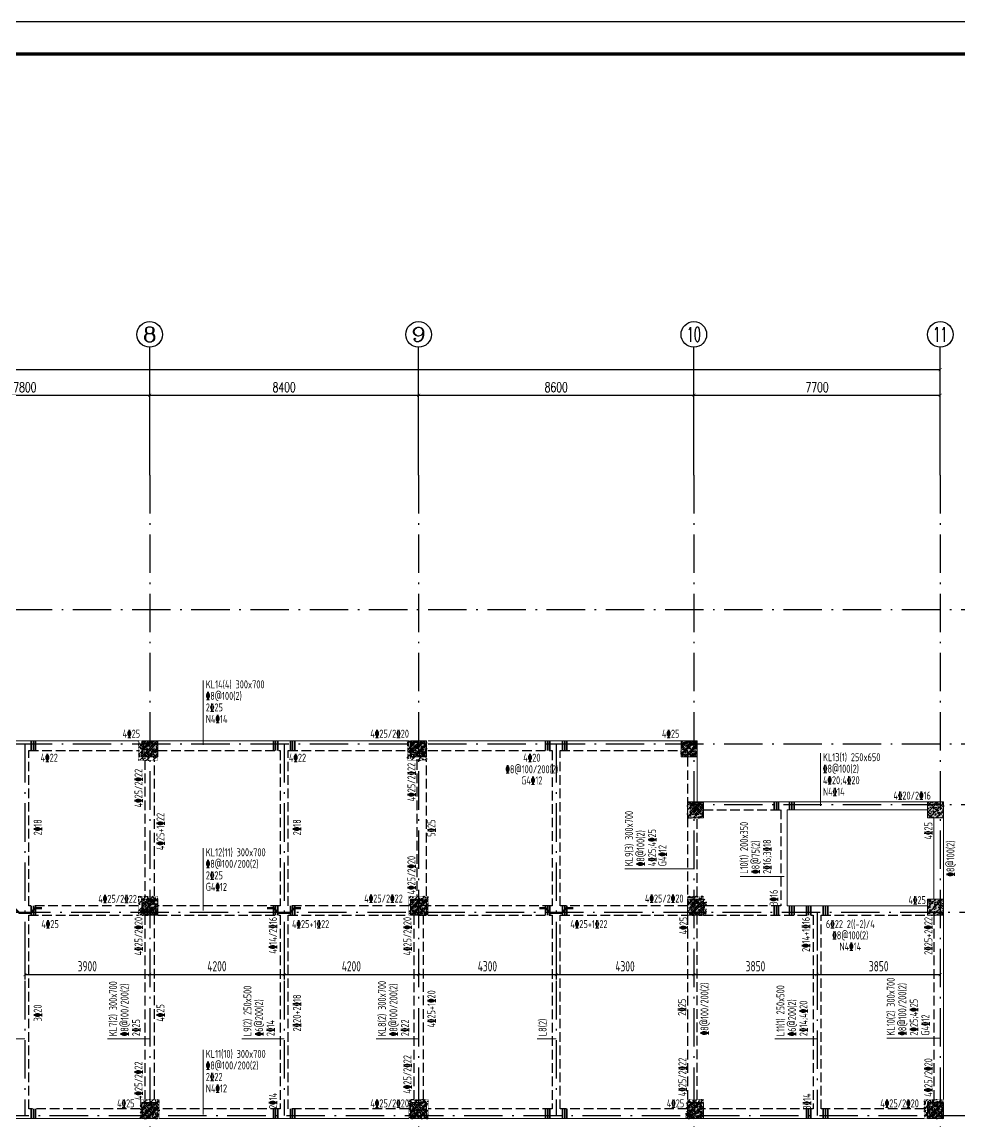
# Model space of a CAD drawing. Extents: x 169490 to 7584583, y -2399407 to 1374371.
# Drawn here: x 779630 to 808904, y 736605 to 770945 of the extents above; entities that cross this region are included whole.
import ezdxf
from ezdxf.enums import TextEntityAlignment as Align

# ---------------------------------------------------------------- set-up
doc = ezdxf.new("R2010")
doc.units = 0
doc.header["$LTSCALE"] = 100
doc.linetypes.add('D3轴线点划线', pattern=[18.5, 12, -3, 0.5, -3])
doc.linetypes.add('H3普通虚线', pattern=[4.2, 3, -1.2])
doc.layers.get('0').update_dxf_attribs({"linetype": 'CONTINUOUS'})
doc.layers.get('DEFPOINTS').update_dxf_attribs({"linetype": 'CONTINUOUS'})
for name, color, linetype in [('AXIS', 3, 'CONTINUOUS'), ('AXIS_TEXT', 4, 'CONTINUOUS'), ('BEAM_CONT', 4, 'CONTINUOUS'), ('C-AXIS(轴号)', 3, 'CONTINUOUS'), ('C-AXIS-T(字)', 7, 'CONTINUOUS'), ('C-DOTE', 8, 'D3轴线点划线'), ('S-BEAM-LINE2', 4, 'H3普通虚线'), ('S-COLU-HATCH', 251, 'CONTINUOUS'), ('S-SLAB-DIM', 92, 'CONTINUOUS'), ('图框', 140, 'CONTINUOUS')]:
    doc.layers.add(name, color=color, linetype=linetype)
for name, color, linetype, lineweight in [('S-COLU-LINE1', 6, 'CONTINUOUS', 18), ('梁原位标注', 7, 'CONTINUOUS', 18), ('梁标注引线', 2, 'CONTINUOUS', 18), ('梁附加吊筋', 1, 'CONTINUOUS', 50), ('梁附加箍筋', 1, 'CONTINUOUS', 35)]:
    doc.layers.add(name, color=color, linetype=linetype, lineweight=lineweight)
doc.styles.add('_TCH_AXIS', font='COMPLEX', dxfattribs={"bigfont": 'GBCBIG'})
doc.styles.add('_TCH_DIM_T3', font='SIMPLEX.shx', dxfattribs={"width": 0.705882, "bigfont": 'GBCBIG.shx'})
doc.styles.add('BW_Rein', font='Tssdeng.shx', dxfattribs={"width": 0.7, "bigfont": 'hztxt.shx'})
doc.styles.add('COMPLEX', font='COMPLEX')
doc.styles.add('TSSD_Dimension', font='Tssdeng.shx', dxfattribs={"width": 0.7, "bigfont": 'tssdchn.shx'})
doc.dimstyles.new('_TCH_ARCH&&100', dxfattribs={"dimtxt": 297.5, "dimasz": 100, "dimexe": 250, "dimexo": 300, "dimgap": 100, "dimtad": 1, "dimdec": 0, "dimzin": 0, "dimdsep": 46, "dimtxsty": '_TCH_DIM_T3', "dimblk": 'ARCHTICK', "dimcen": 0.09, "dimclrt": 7, "dimazin": 2, "dimtfac": 1, "dimtdec": 0, "dimtix": 1, "dimtmove": 2, "dimatfit": 3, "dimfxl": 1, "dimtolj": 1, "dimtzin": 0, "dimarcsym": 0})
doc.dimstyles.new('TSSD_100_100$0', dxfattribs={"dimtxt": 320, "dimasz": 100, "dimexe": 150, "dimexo": 150, "dimgap": 100, "dimtad": 1, "dimdec": 0, "dimzin": 0, "dimdsep": 46, "dimtxsty": 'TSSD_Dimension', "dimblk": 'ARCHTICK', "dimcen": 0, "dimclrt": 7, "dimadec": 1, "dimazin": 0, "dimtfac": 1, "dimtdec": 0, "dimtix": 1, "dimtmove": 2, "dimatfit": 3, "dimldrblk": '_TSDBK', "dimfxl": 1, "dimtolj": 1, "dimtzin": 0, "dimarcsym": 0})
pattern_1 = [(50, (-5051440.25, 2783926.33), (215.178055, -18.8256405), [22.5, -247.5]), (355, (-5051440.25, 2783926.33), (-41.6254, 225.65764), [18, -198]), (100.4514, (-5051422.32, 2783924.76), (173.5528145, 206.8318626), [19.122057, -210.3426336]), (46.1842, (-5051440.25, 2783986.33), (320.172315, -49.655704), [33.75, -371.25]), (96.6356, (-5051413.57, 2783982.2), (280.398812, 292.235361), [28.683086, -315.5139]), (351.1842, (-5051440.25, 2783986.33), (280.398584, 292.23558), [27, -297]), (21, (-5051410.25, 2783971.33), (179.0721156, -120.785667), [22.5, -247.5]), (326, (-5051410.25, 2783971.33), (72.9945996, 217.5450135), [18, -198]), (71.4514, (-5051395.33, 2783961.27), (252.0667886, 96.759149), [19.122057, -210.3426336]), (37.5, (-5051440.254, 2783926.33), (3.6479566, 99.86815615), [0, -195.6, 0, -201, 0, -198.75]), (7.5, (-5051440.25, 2783926.33), (78.9208612, 118.3235136), [0, -114.6, 0, -191.1, 0, -75.75]), (327.5, (-5051507.154, 2783926.33), (160.1467309, -6.7664615), [0, -75, 0, -234, 0, -310.5]), (317.5, (-5051537.15, 2783926.33), (174.9558508, 30.0314947), [0, -97.5, 0, -155.4, 0, -220.5]), (45, (-5051440.25, 2783926.33), (-106.066017, 106.066017), [])]
pattern_2 = [(50, (0, 0), (215.178055, -18.82564), [22.5, -247.5]), (355, (0, 0), (-41.6254, 225.65764), [18, -198]), (100.4514, (17.93, -1.57), (173.552815, 206.831863), [19.122057, -210.342634]), (46.1842, (0, 60), (320.172315, -49.655704), [33.75, -371.25]), (96.6356, (26.68, 55.86), (280.39881, 292.23536), [28.68309, -315.5139]), (351.1842, (0, 60), (280.39858, 292.23558), [27, -297]), (21, (30, 45), (179.072116, -120.785667), [22.5, -247.5]), (326, (30, 45), (72.9946, 217.545014), [18, -198]), (71.4514, (44.92, 34.93), (252.06679, 96.75915), [19.122057, -210.342634]), (37.5, (0, 0), (3.6479566, 99.868156), [0, -195.6, 0, -201, 0, -198.75]), (7.5, (0, 0), (78.920861, 118.3235136), [0, -114.6, 0, -191.1, 0, -75.75]), (327.5, (-66.9, 0), (160.146731, -6.7664615), [0, -75, 0, -234, 0, -310.5]), (317.5, (-96.9, 0), (174.955851, 30.031495), [0, -97.5, 0, -155.4, 0, -220.5]), (45, (0, 0), (-106.066017, 106.066017), [])]

# ---------------------------------------------------------------- blocks, each defined once
blk = doc.blocks.new('_ARCHTICK')
at = {"const_width": 0.15}
blk.add_lwpolyline([(-0.5, -0.5), (0.5, 0.5)], dxfattribs=at)
blk = doc.blocks.new('*D1488')
at = {"layer": 'AXIS', "color": 0, "lineweight": -2, "transparency": 16777216}
for p, q in [((736420, 757082), (736420, 760332)), ((808320, 757082), (808320, 760332)), ((736420, 760082), (808320, 760082))]:
    blk.add_line(p, q, dxfattribs=at)
at = {"layer": 'DEFPOINTS', "color": 0, "transparency": 16777216}
for p in [(808320, 760082), (736420, 756782), (808320, 756782)]:
    blk.add_point(p, dxfattribs=at)
at = {"layer": 'AXIS', "color": 0, "lineweight": -2, "transparency": 16777216, "xscale": 100, "yscale": 100, "zscale": 100, "rotation": 180}
blk.add_blockref('_ARCHTICK', (736420, 760082), dxfattribs=at)
at = {"layer": 'AXIS', "color": 0, "lineweight": -2, "transparency": 16777216, "xscale": 100, "yscale": 100, "zscale": 100}
blk.add_blockref('_ARCHTICK', (808320, 760082), dxfattribs=at)
at = {"layer": 'AXIS', "color": 7, "transparency": 16777216, "insert": (772370, 760331), "char_height": 297.5, "attachment_point": 5, "style": '_TCH_DIM_T3'}
blk.add_mtext('\\A1;71900', dxfattribs=at)
blk = doc.blocks.new('*D1500')
at = {"layer": 'AXIS', "color": 0, "lineweight": -2, "transparency": 16777216}
for p, q in [((775820, 757082), (775820, 759532)), ((775820, 759282), (783620, 759282)), ((783620, 757082), (783620, 759532))]:
    blk.add_line(p, q, dxfattribs=at)
at = {"layer": 'DEFPOINTS', "color": 0, "transparency": 16777216}
for p in [(783620, 759282), (775820, 756782), (783620, 756782)]:
    blk.add_point(p, dxfattribs=at)
at = {"layer": 'AXIS', "color": 0, "lineweight": -2, "transparency": 16777216, "xscale": 100, "yscale": 100, "zscale": 100, "rotation": 180}
blk.add_blockref('_ARCHTICK', (775820, 759282), dxfattribs=at)
at = {"layer": 'AXIS', "color": 0, "lineweight": -2, "transparency": 16777216, "xscale": 100, "yscale": 100, "zscale": 100}
blk.add_blockref('_ARCHTICK', (783620, 759282), dxfattribs=at)
at = {"layer": 'AXIS', "color": 7, "transparency": 16777216, "insert": (779720, 759531), "char_height": 297.5, "attachment_point": 5, "style": '_TCH_DIM_T3'}
blk.add_mtext('\\A1;7800', dxfattribs=at)
blk = doc.blocks.new('*D1501')
at = {"layer": 'AXIS', "color": 0, "lineweight": -2, "transparency": 16777216}
for p, q in [((783620, 757082), (783620, 759532)), ((783620, 759282), (792020, 759282)), ((792020, 757082), (792020, 759532))]:
    blk.add_line(p, q, dxfattribs=at)
at = {"layer": 'DEFPOINTS', "color": 0, "transparency": 16777216}
for p in [(792020, 759282), (783620, 756782), (792020, 756782)]:
    blk.add_point(p, dxfattribs=at)
at = {"layer": 'AXIS', "color": 0, "lineweight": -2, "transparency": 16777216, "xscale": 100, "yscale": 100, "zscale": 100, "rotation": 180}
blk.add_blockref('_ARCHTICK', (783620, 759282), dxfattribs=at)
at = {"layer": 'AXIS', "color": 0, "lineweight": -2, "transparency": 16777216, "xscale": 100, "yscale": 100, "zscale": 100}
blk.add_blockref('_ARCHTICK', (792020, 759282), dxfattribs=at)
at = {"layer": 'AXIS', "color": 7, "transparency": 16777216, "insert": (787820, 759531), "char_height": 297.5, "attachment_point": 5, "style": '_TCH_DIM_T3'}
blk.add_mtext('\\A1;8400', dxfattribs=at)
blk = doc.blocks.new('*D1502')
at = {"layer": 'AXIS', "color": 0, "lineweight": -2, "transparency": 16777216}
for p, q in [((792020, 757082), (792020, 759532)), ((792020, 759282), (800620, 759282)), ((800620, 757082), (800620, 759532))]:
    blk.add_line(p, q, dxfattribs=at)
at = {"layer": 'DEFPOINTS', "color": 0, "transparency": 16777216}
for p in [(800620, 759282), (792020, 756782), (800620, 756782)]:
    blk.add_point(p, dxfattribs=at)
at = {"layer": 'AXIS', "color": 0, "lineweight": -2, "transparency": 16777216, "xscale": 100, "yscale": 100, "zscale": 100, "rotation": 180}
blk.add_blockref('_ARCHTICK', (792020, 759282), dxfattribs=at)
at = {"layer": 'AXIS', "color": 0, "lineweight": -2, "transparency": 16777216, "xscale": 100, "yscale": 100, "zscale": 100}
blk.add_blockref('_ARCHTICK', (800620, 759282), dxfattribs=at)
at = {"layer": 'AXIS', "color": 7, "transparency": 16777216, "insert": (796320, 759531), "char_height": 297.5, "attachment_point": 5, "style": '_TCH_DIM_T3'}
blk.add_mtext('\\A1;8600', dxfattribs=at)
blk = doc.blocks.new('*D1503')
at = {"layer": 'AXIS', "color": 0, "lineweight": -2, "transparency": 16777216}
for p, q in [((800620, 757082), (800620, 759532)), ((800620, 759282), (808320, 759282)), ((808320, 757082), (808320, 759532))]:
    blk.add_line(p, q, dxfattribs=at)
at = {"layer": 'DEFPOINTS', "color": 0, "transparency": 16777216}
for p in [(808320, 759282), (800620, 756782), (808320, 756782)]:
    blk.add_point(p, dxfattribs=at)
at = {"layer": 'AXIS', "color": 0, "lineweight": -2, "transparency": 16777216, "xscale": 100, "yscale": 100, "zscale": 100, "rotation": 180}
blk.add_blockref('_ARCHTICK', (800620, 759282), dxfattribs=at)
at = {"layer": 'AXIS', "color": 0, "lineweight": -2, "transparency": 16777216, "xscale": 100, "yscale": 100, "zscale": 100}
blk.add_blockref('_ARCHTICK', (808320, 759282), dxfattribs=at)
at = {"layer": 'AXIS', "color": 7, "transparency": 16777216, "insert": (804470, 759531), "char_height": 297.5, "attachment_point": 5, "style": '_TCH_DIM_T3'}
blk.add_mtext('\\A1;7700', dxfattribs=at)
blk = doc.blocks.new('_AXISO')
blk.add_circle((0, 0), 0.5)
at = {"layer": 'AXIS_TEXT', "style": 'COMPLEX', "width": 1.041667}
blk.add_attdef('A', text='', height=0.56, dxfattribs=at).set_placement((-0.25, -0.28), (0.25, -0.28), align=Align.FIT)
blk = doc.blocks.new('*D63')
at = {"layer": 'DEFPOINTS', "color": 0, "ltscale": 10, "transparency": 16777216}
for p in [(804470, 741960), (808320, 741960), (808320, 741181)]:
    blk.add_point(p, dxfattribs=at)
at = {"layer": 'S-SLAB-DIM', "color": 0, "lineweight": -2, "ltscale": 10, "transparency": 16777216}
for p, q in [((804470, 741810), (804470, 741031)), ((808320, 741810), (808320, 741031)), ((804470, 741181), (808320, 741181))]:
    blk.add_line(p, q, dxfattribs=at)
at = {"layer": 'S-SLAB-DIM', "color": 0, "lineweight": -2, "ltscale": 10, "transparency": 16777216, "xscale": 100, "yscale": 100, "zscale": 100, "rotation": 180}
blk.add_blockref('_ARCHTICK', (804470, 741181), dxfattribs=at)
at = {"layer": 'S-SLAB-DIM', "color": 0, "lineweight": -2, "ltscale": 10, "transparency": 16777216, "xscale": 100, "yscale": 100, "zscale": 100}
blk.add_blockref('_ARCHTICK', (808320, 741181), dxfattribs=at)
at = {"layer": 'S-SLAB-DIM', "color": 7, "ltscale": 10, "transparency": 16777216, "insert": (806395, 741441), "char_height": 320, "attachment_point": 5, "style": 'TSSD_Dimension'}
blk.add_mtext('\\A1;3850', dxfattribs=at)
blk = doc.blocks.new('_TSDBK')
blk.add_line((-1, 0), (0, 0))
at = {"const_width": 0.5}
blk.add_lwpolyline([(-0.7, -0.7), (0.7, 0.7)], dxfattribs=at)
blk = doc.blocks.new('*D64')
at = {"layer": 'DEFPOINTS', "color": 0, "ltscale": 10, "transparency": 16777216}
for p in [(800620, 741960), (804470, 741960), (804470, 741181)]:
    blk.add_point(p, dxfattribs=at)
at = {"layer": 'S-SLAB-DIM', "color": 0, "lineweight": -2, "ltscale": 10, "transparency": 16777216}
for p, q in [((800620, 741810), (800620, 741031)), ((804470, 741810), (804470, 741031)), ((800620, 741181), (804470, 741181))]:
    blk.add_line(p, q, dxfattribs=at)
at = {"layer": 'S-SLAB-DIM', "color": 0, "lineweight": -2, "ltscale": 10, "transparency": 16777216, "xscale": 100, "yscale": 100, "zscale": 100, "rotation": 180}
blk.add_blockref('_ARCHTICK', (800620, 741181), dxfattribs=at)
at = {"layer": 'S-SLAB-DIM', "color": 0, "lineweight": -2, "ltscale": 10, "transparency": 16777216, "xscale": 100, "yscale": 100, "zscale": 100}
blk.add_blockref('_ARCHTICK', (804470, 741181), dxfattribs=at)
at = {"layer": 'S-SLAB-DIM', "color": 7, "ltscale": 10, "transparency": 16777216, "insert": (802545, 741441), "char_height": 320, "attachment_point": 5, "style": 'TSSD_Dimension'}
blk.add_mtext('\\A1;3850', dxfattribs=at)
blk = doc.blocks.new('*D65')
at = {"layer": 'DEFPOINTS', "color": 0, "ltscale": 10, "transparency": 16777216}
for p in [(796320, 741960), (800620, 741960), (800620, 741181)]:
    blk.add_point(p, dxfattribs=at)
at = {"layer": 'S-SLAB-DIM', "color": 0, "lineweight": -2, "ltscale": 10, "transparency": 16777216}
for p, q in [((796320, 741810), (796320, 741031)), ((800620, 741810), (800620, 741031)), ((796320, 741181), (800620, 741181))]:
    blk.add_line(p, q, dxfattribs=at)
at = {"layer": 'S-SLAB-DIM', "color": 0, "lineweight": -2, "ltscale": 10, "transparency": 16777216, "xscale": 100, "yscale": 100, "zscale": 100, "rotation": 180}
blk.add_blockref('_ARCHTICK', (796320, 741181), dxfattribs=at)
at = {"layer": 'S-SLAB-DIM', "color": 0, "lineweight": -2, "ltscale": 10, "transparency": 16777216, "xscale": 100, "yscale": 100, "zscale": 100}
blk.add_blockref('_ARCHTICK', (800620, 741181), dxfattribs=at)
at = {"layer": 'S-SLAB-DIM', "color": 7, "ltscale": 10, "transparency": 16777216, "insert": (798470, 741441), "char_height": 320, "attachment_point": 5, "style": 'TSSD_Dimension'}
blk.add_mtext('\\A1;4300', dxfattribs=at)
blk = doc.blocks.new('*D66')
at = {"layer": 'DEFPOINTS', "color": 0, "ltscale": 10, "transparency": 16777216}
for p in [(792020, 741960), (796320, 741960), (796320, 741181)]:
    blk.add_point(p, dxfattribs=at)
at = {"layer": 'S-SLAB-DIM', "color": 0, "lineweight": -2, "ltscale": 10, "transparency": 16777216}
for p, q in [((792020, 741810), (792020, 741031)), ((796320, 741810), (796320, 741031)), ((792020, 741181), (796320, 741181))]:
    blk.add_line(p, q, dxfattribs=at)
at = {"layer": 'S-SLAB-DIM', "color": 0, "lineweight": -2, "ltscale": 10, "transparency": 16777216, "xscale": 100, "yscale": 100, "zscale": 100, "rotation": 180}
blk.add_blockref('_ARCHTICK', (792020, 741181), dxfattribs=at)
at = {"layer": 'S-SLAB-DIM', "color": 0, "lineweight": -2, "ltscale": 10, "transparency": 16777216, "xscale": 100, "yscale": 100, "zscale": 100}
blk.add_blockref('_ARCHTICK', (796320, 741181), dxfattribs=at)
at = {"layer": 'S-SLAB-DIM', "color": 7, "ltscale": 10, "transparency": 16777216, "insert": (794170, 741441), "char_height": 320, "attachment_point": 5, "style": 'TSSD_Dimension'}
blk.add_mtext('\\A1;4300', dxfattribs=at)
blk = doc.blocks.new('*D67')
at = {"layer": 'DEFPOINTS', "color": 0, "ltscale": 10, "transparency": 16777216}
for p in [(787820, 741960), (792020, 741960), (792020, 741181)]:
    blk.add_point(p, dxfattribs=at)
at = {"layer": 'S-SLAB-DIM', "color": 0, "lineweight": -2, "ltscale": 10, "transparency": 16777216}
for p, q in [((787820, 741810), (787820, 741031)), ((792020, 741810), (792020, 741031)), ((787820, 741181), (792020, 741181))]:
    blk.add_line(p, q, dxfattribs=at)
at = {"layer": 'S-SLAB-DIM', "color": 0, "lineweight": -2, "ltscale": 10, "transparency": 16777216, "xscale": 100, "yscale": 100, "zscale": 100, "rotation": 180}
blk.add_blockref('_ARCHTICK', (787820, 741181), dxfattribs=at)
at = {"layer": 'S-SLAB-DIM', "color": 0, "lineweight": -2, "ltscale": 10, "transparency": 16777216, "xscale": 100, "yscale": 100, "zscale": 100}
blk.add_blockref('_ARCHTICK', (792020, 741181), dxfattribs=at)
at = {"layer": 'S-SLAB-DIM', "color": 7, "ltscale": 10, "transparency": 16777216, "insert": (789920, 741441), "char_height": 320, "attachment_point": 5, "style": 'TSSD_Dimension'}
blk.add_mtext('\\A1;4200', dxfattribs=at)
blk = doc.blocks.new('*D68')
at = {"layer": 'DEFPOINTS', "color": 0, "ltscale": 10, "transparency": 16777216}
for p in [(783620, 741960), (787820, 741960), (787820, 741181)]:
    blk.add_point(p, dxfattribs=at)
at = {"layer": 'S-SLAB-DIM', "color": 0, "lineweight": -2, "ltscale": 10, "transparency": 16777216}
for p, q in [((783620, 741810), (783620, 741031)), ((787820, 741810), (787820, 741031)), ((783620, 741181), (787820, 741181))]:
    blk.add_line(p, q, dxfattribs=at)
at = {"layer": 'S-SLAB-DIM', "color": 0, "lineweight": -2, "ltscale": 10, "transparency": 16777216, "xscale": 100, "yscale": 100, "zscale": 100, "rotation": 180}
blk.add_blockref('_ARCHTICK', (783620, 741181), dxfattribs=at)
at = {"layer": 'S-SLAB-DIM', "color": 0, "lineweight": -2, "ltscale": 10, "transparency": 16777216, "xscale": 100, "yscale": 100, "zscale": 100}
blk.add_blockref('_ARCHTICK', (787820, 741181), dxfattribs=at)
at = {"layer": 'S-SLAB-DIM', "color": 7, "ltscale": 10, "transparency": 16777216, "insert": (785720, 741441), "char_height": 320, "attachment_point": 5, "style": 'TSSD_Dimension'}
blk.add_mtext('\\A1;4200', dxfattribs=at)
blk = doc.blocks.new('*D69')
at = {"layer": 'DEFPOINTS', "color": 0, "ltscale": 10, "transparency": 16777216}
for p in [(779720, 741960), (783620, 741960), (783620, 741181)]:
    blk.add_point(p, dxfattribs=at)
at = {"layer": 'S-SLAB-DIM', "color": 0, "lineweight": -2, "ltscale": 10, "transparency": 16777216}
for p, q in [((779720, 741810), (779720, 741031)), ((783620, 741810), (783620, 741031)), ((779720, 741181), (783620, 741181))]:
    blk.add_line(p, q, dxfattribs=at)
at = {"layer": 'S-SLAB-DIM', "color": 0, "lineweight": -2, "ltscale": 10, "transparency": 16777216, "xscale": 100, "yscale": 100, "zscale": 100, "rotation": 180}
blk.add_blockref('_ARCHTICK', (779720, 741181), dxfattribs=at)
at = {"layer": 'S-SLAB-DIM', "color": 0, "lineweight": -2, "ltscale": 10, "transparency": 16777216, "xscale": 100, "yscale": 100, "zscale": 100}
blk.add_blockref('_ARCHTICK', (783620, 741181), dxfattribs=at)
at = {"layer": 'S-SLAB-DIM', "color": 7, "ltscale": 10, "transparency": 16777216, "insert": (781670, 741441), "char_height": 320, "attachment_point": 5, "style": 'TSSD_Dimension'}
blk.add_mtext('\\A1;3900', dxfattribs=at)
blk = doc.blocks.new('BW-4902924', base_point=(607896, 736682))
at = {"layer": 'S-COLU-HATCH', "ltscale": 10}
h = blk.add_hatch(color=256, dxfattribs=at)
h.dxf.hatch_style = 1
h.paths.add_polyline_path([(654946, 748482), (655446, 748482), (655446, 747982), (654946, 747982)])
h = blk.add_hatch(color=256, dxfattribs=at)
h.dxf.hatch_style = 1
h.paths.add_polyline_path([(663346, 748482), (663846, 748482), (663846, 747982), (663346, 747982)])
h = blk.add_hatch(color=256, dxfattribs=at)
h.dxf.hatch_style = 1
h.paths.add_polyline_path([(671796, 748482), (672296, 748482), (672296, 747982), (671796, 747982)])
h = blk.add_hatch(color=256, dxfattribs=at)
h.dxf.hatch_style = 1
h.paths.add_polyline_path([(671996, 746582), (672496, 746582), (672496, 746082), (671996, 746082)])
h = blk.add_hatch(color=256, dxfattribs=at)
h.dxf.hatch_style = 1
h.paths.add_polyline_path([(679496, 746582), (679996, 746582), (679996, 746082), (679496, 746082)])
h = blk.add_hatch(color=256, dxfattribs=at)
h.dxf.hatch_style = 1
h.paths.add_polyline_path([(654946, 743532), (655446, 743532), (655446, 743032), (654946, 743032)])
h = blk.add_hatch(color=256, dxfattribs=at)
h.dxf.hatch_style = 1
h.paths.add_polyline_path([(663346, 743532), (663846, 743532), (663846, 743032), (663346, 743032)])
h = blk.add_hatch(color=256, dxfattribs=at)
h.dxf.hatch_style = 1
h.paths.add_polyline_path([(671996, 743532), (672496, 743532), (672496, 743032), (671996, 743032)])
h = blk.add_hatch(color=256, dxfattribs=at)
h.dxf.hatch_style = 1
h.paths.add_polyline_path([(679496, 743532), (679996, 743532), (679996, 743032), (679496, 743032)])
h = blk.add_hatch(color=256, dxfattribs=at)
h.dxf.hatch_style = 1
h.paths.add_polyline_path([(654946, 737182), (655446, 737182), (655446, 736682), (654946, 736682)])
h = blk.add_hatch(color=256, dxfattribs=at)
h.dxf.hatch_style = 1
h.paths.add_polyline_path([(663346, 737182), (663846, 737182), (663846, 736682), (663346, 736682)])
h = blk.add_hatch(color=256, dxfattribs=at)
h.dxf.hatch_style = 1
h.paths.add_polyline_path([(671996, 737182), (672496, 737182), (672496, 736682), (671996, 736682)])
h = blk.add_hatch(color=256, dxfattribs=at)
h.dxf.hatch_style = 1
h.paths.add_polyline_path([(679496, 737182), (679996, 737182), (679996, 736682), (679496, 736682)])
at = {"layer": 'S-COLU-LINE1'}
for points in [[(654946, 748482), (655446, 748482), (655446, 747982), (654946, 747982)], [(663346, 748482), (663846, 748482), (663846, 747982), (663346, 747982)], [(671796, 748482), (672296, 748482), (672296, 747982), (671796, 747982)], [(671996, 746582), (672496, 746582), (672496, 746082), (671996, 746082)], [(679496, 746582), (679996, 746582), (679996, 746082), (679496, 746082)], [(654946, 743532), (655446, 743532), (655446, 743032), (654946, 743032)], [(663346, 743532), (663846, 743532), (663846, 743032), (663346, 743032)], [(671996, 743532), (672496, 743532), (672496, 743032), (671996, 743032)], [(679496, 743532), (679996, 743532), (679996, 743032), (679496, 743032)], [(654946, 737182), (655446, 737182), (655446, 736682), (654946, 736682)], [(663346, 737182), (663846, 737182), (663846, 736682), (663346, 736682)], [(671996, 737182), (672496, 737182), (672496, 736682), (671996, 736682)], [(679496, 737182), (679996, 737182), (679996, 736682), (679496, 736682)]]:
    blk.add_lwpolyline(points, close=True, dxfattribs=at)
blk = doc.blocks.new('BW-5505119', base_point=(607197, 1117331))
at = {"layer": 'S-COLU-HATCH', "ltscale": 10}
h = blk.add_hatch(dxfattribs=at)
h.set_pattern_fill('ARMORED', color=256, scale=30)
h.set_pattern_definition(pattern_2)
h.paths.add_polyline_path([(655446, 1129131), (654846, 1129131), (654846, 1128531), (655446, 1128531)])
h = blk.add_hatch(dxfattribs=at)
h.set_pattern_fill('ARMORED', color=256, scale=30)
h.set_pattern_definition(pattern_2)
h.paths.add_polyline_path([(663846, 1129131), (663246, 1129131), (663246, 1128531), (663846, 1128531)])
h = blk.add_hatch(dxfattribs=at)
h.set_pattern_fill('ARMORED', color=256, scale=30)
h.set_pattern_definition(pattern_2)
h.paths.add_polyline_path([(672296, 1129131), (671796, 1129131), (671796, 1128631), (672296, 1128631)])
h = blk.add_hatch(dxfattribs=at)
h.set_pattern_fill('ARMORED', color=256, scale=30)
h.set_pattern_definition(pattern_2)
h.paths.add_polyline_path([(672496, 1127231), (671996, 1127231), (671996, 1126731), (672496, 1126731)])
h = blk.add_hatch(dxfattribs=at)
h.set_pattern_fill('ARMORED', color=256, scale=30)
h.set_pattern_definition(pattern_2)
h.paths.add_polyline_path([(655446, 1124281), (654846, 1124281), (654846, 1123681), (655446, 1123681)])
h = blk.add_hatch(dxfattribs=at)
h.set_pattern_fill('ARMORED', color=256, scale=30)
h.set_pattern_definition(pattern_2)
h.paths.add_polyline_path([(663896, 1124281), (663296, 1124281), (663296, 1123681), (663896, 1123681)])
h = blk.add_hatch(dxfattribs=at)
h.set_pattern_fill('ARMORED', color=256, scale=30)
h.set_pattern_definition(pattern_2)
h.paths.add_polyline_path([(672496, 1124281), (671996, 1124281), (671996, 1123681), (672496, 1123681)])
h = blk.add_hatch(dxfattribs=at)
h.set_pattern_fill('ARMORED', color=256, scale=30)
h.set_pattern_definition(pattern_2)
h.paths.add_polyline_path([(655496, 1117931), (654896, 1117931), (654896, 1117331), (655496, 1117331)])
h = blk.add_hatch(dxfattribs=at)
h.set_pattern_fill('ARMORED', color=256, scale=30)
h.set_pattern_definition(pattern_2)
h.paths.add_polyline_path([(663896, 1117931), (663296, 1117931), (663296, 1117331), (663896, 1117331)])
h = blk.add_hatch(dxfattribs=at)
h.set_pattern_fill('ARMORED', color=256, scale=30)
h.set_pattern_definition(pattern_2)
h.paths.add_polyline_path([(672496, 1117931), (671996, 1117931), (671996, 1117331), (672496, 1117331)])
h = blk.add_hatch(dxfattribs=at)
h.set_pattern_fill('ARMORED', color=256, scale=30)
h.set_pattern_definition(pattern_2)
h.paths.add_polyline_path([(679996, 1117931), (679396, 1117931), (679396, 1117331), (679996, 1117331)])
at = {"layer": 'S-COLU-LINE1', "color": 2, "const_width": 10}
for points in [[(655446, 1129131), (654846, 1129131), (654846, 1128531), (655446, 1128531)], [(663846, 1129131), (663246, 1129131), (663246, 1128531), (663846, 1128531)], [(672296, 1129131), (671796, 1129131), (671796, 1128631), (672296, 1128631)], [(672496, 1127231), (671996, 1127231), (671996, 1126731), (672496, 1126731)], [(679996, 1127231), (679496, 1127231), (679496, 1126731), (679996, 1126731)], [(655446, 1124281), (654846, 1124281), (654846, 1123681), (655446, 1123681)], [(663896, 1124281), (663296, 1124281), (663296, 1123681), (663896, 1123681)], [(672496, 1124281), (671996, 1124281), (671996, 1123681), (672496, 1123681)], [(679996, 1124181), (679496, 1124181), (679496, 1123681), (679996, 1123681)], [(655496, 1117931), (654896, 1117931), (654896, 1117331), (655496, 1117331)], [(663896, 1117931), (663296, 1117931), (663296, 1117331), (663896, 1117331)], [(672496, 1117931), (671996, 1117931), (671996, 1117331), (672496, 1117331)], [(679996, 1117931), (679396, 1117931), (679396, 1117331), (679996, 1117331)]]:
    blk.add_lwpolyline(points, close=True, dxfattribs=at)

msp = doc.modelspace()

# ---------------------------------------------------------------- hatches: boundary and pattern name
at = {"layer": 'S-COLU-HATCH', "ltscale": 10}
h = msp.add_hatch(dxfattribs=at)
h.set_pattern_fill('ARMORED', color=256, scale=30)
h.set_pattern_definition(pattern_1)
h.paths.add_polyline_path([(783369.7, 748482.3), (783869.7, 748482.3), (783869.7, 747982.3), (783369.7, 747982.3)])
h = msp.add_hatch(dxfattribs=at)
h.set_pattern_fill('ARMORED', color=256, scale=30)
h.set_pattern_definition(pattern_1)
h.paths.add_polyline_path([(791769.7, 748482.3), (792269.7, 748482.3), (792269.7, 747982.3), (791769.7, 747982.3)])
h = msp.add_hatch(dxfattribs=at)
h.set_pattern_fill('ARMORED', color=256, scale=30)
h.set_pattern_definition(pattern_1)
h.paths.add_polyline_path([(800219.7, 748482.3), (800719.7, 748482.3), (800719.7, 747982.3), (800219.7, 747982.3)])
h = msp.add_hatch(dxfattribs=at)
h.set_pattern_fill('ARMORED', color=256, scale=30)
h.set_pattern_definition(pattern_1)
h.paths.add_polyline_path([(800519.7, 746582.3), (800919.7, 746582.3), (800919.7, 746182.3), (800519.7, 746182.3)])
h = msp.add_hatch(dxfattribs=at)
h.set_pattern_fill('ARMORED', color=256, scale=30)
h.set_pattern_definition(pattern_1)
h.paths.add_polyline_path([(807919.7, 746582.3), (808419.7, 746582.3), (808419.7, 746082.3), (807919.7, 746082.3)])
h = msp.add_hatch(dxfattribs=at)
h.set_pattern_fill('ARMORED', color=256, scale=30)
h.set_pattern_definition(pattern_1)
h.paths.add_polyline_path([(783369.7, 743532.3), (783869.7, 743532.3), (783869.7, 743032.3), (783369.7, 743032.3)])
h = msp.add_hatch(dxfattribs=at)
h.set_pattern_fill('ARMORED', color=256, scale=30)
h.set_pattern_definition(pattern_1)
h.paths.add_polyline_path([(791769.7, 743532.3), (792269.7, 743532.3), (792269.7, 743032.3), (791769.7, 743032.3)])
h = msp.add_hatch(dxfattribs=at)
h.set_pattern_fill('ARMORED', color=256, scale=30)
h.set_pattern_definition(pattern_1)
h.paths.add_polyline_path([(800519.7, 743532.3), (801019.7, 743532.3), (801019.7, 743032.3), (800519.7, 743032.3)])
h = msp.add_hatch(dxfattribs=at)
h.set_pattern_fill('ARMORED', color=256, scale=30)
h.set_pattern_definition(pattern_1)
h.paths.add_polyline_path([(807919.7, 743532.3), (808419.7, 743532.3), (808419.7, 743032.3), (807919.7, 743032.3)])
h = msp.add_hatch(dxfattribs=at)
h.set_pattern_fill('ARMORED', color=256, scale=30)
h.set_pattern_definition(pattern_1)
h.paths.add_polyline_path([(783369.7, 737182.3), (783869.7, 737182.3), (783869.7, 736682.3), (783369.7, 736682.3)])
h = msp.add_hatch(dxfattribs=at)
h.set_pattern_fill('ARMORED', color=256, scale=30)
h.set_pattern_definition(pattern_1)
h.paths.add_polyline_path([(791769.7, 737182.3), (792269.7, 737182.3), (792269.7, 736682.3), (791769.7, 736682.3)])
h = msp.add_hatch(dxfattribs=at)
h.set_pattern_fill('ARMORED', color=256, scale=30)
h.set_pattern_definition(pattern_1)
h.paths.add_polyline_path([(800369.7, 737182.3), (800869.7, 737182.3), (800869.7, 736682.3), (800369.7, 736682.3)])
h = msp.add_hatch(dxfattribs=at)
h.set_pattern_fill('ARMORED', color=256, scale=30)
h.set_pattern_definition(pattern_1)
h.paths.add_polyline_path([(807919.7, 737182.3), (808419.7, 737182.3), (808419.7, 736682.3), (807919.7, 736682.3)])

# ---------------------------------------------------------------- linework, layer by layer
at = {"ltscale": 10}
msp.add_lwpolyline([(819306.7, 769944.8), (724701.8, 769944.8), (724701.8, 712544.8), (819306.7, 712544.8)], close=True, dxfattribs=at)
at = {"layer": 'BEAM_CONT', "lineweight": 18}
for p, q in [((779719.7, 748482.3), (776069.7, 748482.3)), ((783269.7, 748482.3), (779719.7, 748482.3)), ((787819.7, 748482.3), (783869.7, 748482.3)), ((791719.7, 748482.3), (787819.7, 748482.3)), ((796319.7, 748482.3), (792319.7, 748482.3)), ((800219.7, 748482.3), (796319.7, 748482.3)), ((800719.7, 746582.3), (800719.7, 747982.3)), ((803439.7, 746582.3), (800919.7, 746582.3)), ((807919.7, 746582.3), (803439.7, 746582.3)), ((803539.7, 746332.3), (807919.7, 746332.3)), ((803539.7, 743332.3), (803539.7, 746332.3)), ((808119.7, 746082.3), (808119.7, 743532.3)), ((808419.7, 743532.3), (808419.7, 746082.3)), ((804469.7, 743332.3), (803539.7, 743332.3)), ((807919.7, 743332.3), (804469.7, 743332.3)), ((808419.7, 737282.3), (808419.7, 743032.3)), ((776069.7, 736682.3), (779719.7, 736682.3)), ((779719.7, 736682.3), (783319.7, 736682.3)), ((783919.7, 736682.3), (787819.7, 736682.3)), ((787819.7, 736682.3), (791719.7, 736682.3)), ((792319.7, 736682.3), (796319.7, 736682.3)), ((796319.7, 736682.3), (800419.7, 736682.3)), ((800919.7, 736682.3), (804469.7, 736682.3)), ((804469.7, 736682.3), (807819.7, 736682.3))]:
    msp.add_line(p, q, dxfattribs=at)
at = {"layer": 'C-AXIS(轴号)'}
for p, q in [((783619.7, 756782.3), (783619.7, 760782.3)), ((792019.7, 756782.3), (792019.7, 760782.3)), ((800619.7, 756782.3), (800619.7, 760782.3)), ((808319.7, 756782.3), (808319.7, 760782.3))]:
    msp.add_line(p, q, dxfattribs=at)
at = {"layer": 'C-DOTE'}
for p, q in [((783619.7, 756782.3), (783619.7, 732082.3)), ((792019.7, 756782.3), (792019.7, 732082.3)), ((800619.7, 756782.3), (800619.7, 732082.3)), ((808319.7, 756782.3), (808319.7, 732082.3)), ((812019.7, 752582.3), (734243.4, 752582.3)), ((812019.7, 748382.3), (770419.7, 748382.3)), ((779719.7, 748382.3), (779719.7, 736782.3)), ((787819.7, 748382.3), (787819.7, 736782.3)), ((796319.7, 748382.3), (796319.7, 736782.3)), ((812019.7, 746482.3), (800619.7, 746482.3)), ((753419.7, 743132.3), (812019.7, 743132.3)), ((804469.7, 743132.3), (804469.7, 736782.3)), ((734243.4, 736782.3), (812019.7, 736782.3))]:
    msp.add_line(p, q, dxfattribs=at)
at = {"layer": 'S-BEAM-LINE2'}
for p, q in [((779844.7, 748182.3), (783269.7, 748182.3)), ((779844.7, 743332.3), (779844.7, 748182.3)), ((783869.7, 748182.3), (787694.7, 748182.3)), ((787694.7, 748182.3), (787694.7, 743332.3)), ((787944.7, 748182.3), (791719.7, 748182.3)), ((787944.7, 743332.3), (787944.7, 748182.3)), ((792319.7, 748182.3), (796194.7, 748182.3)), ((796194.7, 748182.3), (796194.7, 743332.3)), ((796444.7, 748182.3), (800219.7, 748182.3)), ((796444.7, 743332.3), (796444.7, 748182.3)), ((800419.7, 747982.3), (800419.7, 746582.3)), ((783469.7, 747882.3), (783469.7, 743632.3)), ((783769.7, 743632.3), (783769.7, 747882.3)), ((791969.7, 747882.3), (791969.7, 743632.3)), ((792269.7, 743632.3), (792269.7, 747882.3)), ((800919.7, 746332.3), (803339.7, 746332.3)), ((803339.7, 746332.3), (803339.7, 743332.3)), ((800419.7, 746082.3), (800419.7, 743632.3)), ((800719.7, 743632.3), (800719.7, 746082.3)), ((783269.7, 743332.3), (779844.7, 743332.3)), ((787694.7, 743332.3), (783869.7, 743332.3)), ((791719.7, 743332.3), (787944.7, 743332.3)), ((796194.7, 743332.3), (792319.7, 743332.3)), ((800419.7, 743332.3), (796444.7, 743332.3)), ((803339.7, 743332.3), (800919.7, 743332.3)), ((779844.7, 743032.3), (783269.7, 743032.3)), ((779844.7, 736982.3), (779844.7, 743032.3)), ((783469.7, 743032.3), (783469.7, 737282.3)), ((783769.7, 737282.3), (783769.7, 743032.3)), ((783869.7, 743032.3), (787694.7, 743032.3)), ((787694.7, 743032.3), (787694.7, 736982.3)), ((787944.7, 743032.3), (791719.7, 743032.3)), ((787944.7, 736982.3), (787944.7, 743032.3)), ((791869.7, 743032.3), (791869.7, 737282.3)), ((792169.7, 737282.3), (792169.7, 743032.3)), ((792319.7, 743032.3), (796194.7, 743032.3)), ((796194.7, 743032.3), (796194.7, 736982.3)), ((796444.7, 743032.3), (800419.7, 743032.3)), ((796444.7, 736982.3), (796444.7, 743032.3)), ((800419.7, 743032.3), (800419.7, 737282.3)), ((800719.7, 737282.3), (800719.7, 743032.3)), ((800919.7, 743032.3), (803439.7, 743032.3)), ((803439.7, 743032.3), (804344.7, 743032.3)), ((804344.7, 743032.3), (804344.7, 736982.3)), ((804594.7, 743032.3), (807919.7, 743032.3)), ((804594.7, 736982.3), (804594.7, 743032.3)), ((808119.7, 743032.3), (808119.7, 737282.3)), ((783319.7, 736982.3), (779844.7, 736982.3)), ((787694.7, 736982.3), (783919.7, 736982.3)), ((791719.7, 736982.3), (787944.7, 736982.3)), ((796194.7, 736982.3), (792319.7, 736982.3)), ((800419.7, 736982.3), (796444.7, 736982.3)), ((804344.7, 736982.3), (800919.7, 736982.3)), ((807819.7, 736982.3), (804594.7, 736982.3))]:
    msp.add_line(p, q, dxfattribs=at)
at = {"layer": '图框'}
msp.add_lwpolyline([(722201.8, 711544.8), (827301.8, 711544.8), (827301.8, 770944.8), (722201.8, 770944.8)], close=True, dxfattribs=at)
at = {"layer": '图框', "const_width": 100}
msp.add_lwpolyline([(724701.8, 712544.8), (826301.8, 712544.8), (826301.8, 769944.8), (724701.8, 769944.8)], close=True, dxfattribs=at)
at = {"layer": '梁标注引线'}
for p, q in [((785292.5, 748357.3), (785292.5, 750373.4)), ((804573.2, 746457.3), (804573.2, 748098)), ((785292.5, 743182.3), (785292.5, 745126.6)), ((800644.7, 744486.6), (798468.4, 744486.6)), ((803439.7, 744249.3), (802062.8, 744249.3)), ((779719.7, 739175.6), (778399.7, 739175.6)), ((783619.7, 739175.6), (782299.7, 739175.6)), ((787819.7, 739175.6), (786499.7, 739175.6)), ((792019.7, 739175.6), (790699.7, 739175.6)), ((796319.7, 739175.6), (795719.7, 739175.6)), ((804469.7, 739175.6), (803149.7, 739175.6)), ((808294.7, 739192.7), (806647.2, 739192.7)), ((785292.5, 736807.3), (785292.5, 738827.7))]:
    msp.add_line(p, q, dxfattribs=at)
at = {"layer": '梁附加吊筋', "lineweight": 50}
for points in [[(779194.7, 743257.3), (779394.7, 743257.3), (779544.7, 743107.3), (779894.7, 743107.3), (780044.7, 743257.3), (780244.7, 743257.3)], [(787294.7, 743257.3), (787494.7, 743257.3), (787644.7, 743107.3), (787994.7, 743107.3), (788144.7, 743257.3), (788344.7, 743257.3)], [(795794.7, 743257.3), (795994.7, 743257.3), (796144.7, 743107.3), (796494.7, 743107.3), (796644.7, 743257.3), (796844.7, 743257.3)]]:
    msp.add_lwpolyline(points, dxfattribs=at)
at = {"layer": '梁附加箍筋', "lineweight": 35}
for p, q in [((779914.7, 748182.3), (779914.7, 748482.3)), ((779984.7, 748182.3), (779984.7, 748482.3)), ((780054.7, 748182.3), (780054.7, 748482.3)), ((787484.7, 748182.3), (787484.7, 748482.3)), ((787554.7, 748182.3), (787554.7, 748482.3)), ((787624.7, 748182.3), (787624.7, 748482.3)), ((788014.7, 748182.3), (788014.7, 748482.3)), ((788084.7, 748182.3), (788084.7, 748482.3)), ((788154.7, 748182.3), (788154.7, 748482.3)), ((795984.7, 748182.3), (795984.7, 748482.3)), ((796054.7, 748182.3), (796054.7, 748482.3)), ((796124.7, 748182.3), (796124.7, 748482.3)), ((796514.7, 748182.3), (796514.7, 748482.3)), ((796584.7, 748182.3), (796584.7, 748482.3)), ((796654.7, 748182.3), (796654.7, 748482.3)), ((803129.7, 746332.3), (803129.7, 746582.3)), ((803199.7, 746332.3), (803199.7, 746582.3)), ((803269.7, 746332.3), (803269.7, 746582.3)), ((803609.7, 746332.3), (803609.7, 746582.3)), ((803679.7, 746332.3), (803679.7, 746582.3)), ((803749.7, 746332.3), (803749.7, 746582.3)), ((779914.7, 743032.3), (779914.7, 743332.3)), ((779984.7, 743032.3), (779984.7, 743332.3)), ((780054.7, 743032.3), (780054.7, 743332.3)), ((787484.7, 743032.3), (787484.7, 743332.3)), ((787554.7, 743032.3), (787554.7, 743332.3)), ((787624.7, 743032.3), (787624.7, 743332.3)), ((788014.7, 743032.3), (788014.7, 743332.3)), ((788084.7, 743032.3), (788084.7, 743332.3)), ((788154.7, 743032.3), (788154.7, 743332.3)), ((795984.7, 743032.3), (795984.7, 743332.3)), ((796054.7, 743032.3), (796054.7, 743332.3)), ((796124.7, 743032.3), (796124.7, 743332.3)), ((796514.7, 743032.3), (796514.7, 743332.3)), ((796584.7, 743032.3), (796584.7, 743332.3)), ((796654.7, 743032.3), (796654.7, 743332.3)), ((803129.7, 743032.3), (803129.7, 743332.3)), ((803199.7, 743032.3), (803199.7, 743332.3)), ((803269.7, 743032.3), (803269.7, 743332.3)), ((803609.7, 743032.3), (803609.7, 743332.3)), ((803679.7, 743032.3), (803679.7, 743332.3)), ((803749.7, 743032.3), (803749.7, 743332.3)), ((804134.7, 743032.3), (804134.7, 743332.3)), ((804204.7, 743032.3), (804204.7, 743332.3)), ((804274.7, 743032.3), (804274.7, 743332.3)), ((804664.7, 743032.3), (804664.7, 743332.3)), ((804734.7, 743032.3), (804734.7, 743332.3)), ((804804.7, 743032.3), (804804.7, 743332.3)), ((779914.7, 736682.3), (779914.7, 736982.3)), ((779984.7, 736682.3), (779984.7, 736982.3)), ((780054.7, 736682.3), (780054.7, 736982.3)), ((787484.7, 736682.3), (787484.7, 736982.3)), ((787554.7, 736682.3), (787554.7, 736982.3)), ((787624.7, 736682.3), (787624.7, 736982.3)), ((788014.7, 736682.3), (788014.7, 736982.3)), ((788084.7, 736682.3), (788084.7, 736982.3)), ((788154.7, 736682.3), (788154.7, 736982.3)), ((795984.7, 736682.3), (795984.7, 736982.3)), ((796054.7, 736682.3), (796054.7, 736982.3)), ((796124.7, 736682.3), (796124.7, 736982.3)), ((796514.7, 736682.3), (796514.7, 736982.3)), ((796584.7, 736682.3), (796584.7, 736982.3)), ((796654.7, 736682.3), (796654.7, 736982.3)), ((804134.7, 736682.3), (804134.7, 736982.3)), ((804204.7, 736682.3), (804204.7, 736982.3)), ((804274.7, 736682.3), (804274.7, 736982.3)), ((804664.7, 736682.3), (804664.7, 736982.3)), ((804734.7, 736682.3), (804734.7, 736982.3)), ((804804.7, 736682.3), (804804.7, 736982.3))]:
    msp.add_line(p, q, dxfattribs=at)

# ---------------------------------------------------------------- block references
at = {"layer": 'C-AXIS(轴号)'}
ref = msp.add_blockref('_AXISO', (783619.7, 761182.3), dxfattribs=dict(at, xscale=800, yscale=800, zscale=800))
ref.add_attrib('A', '8', dxfattribs={"layer": 'C-AXIS-T(字)', "height": 452.5, "style": '_TCH_AXIS', "width": 1.5}).set_placement((783393.4, 760956), (783846, 760956), align=Align.FIT)
ref = msp.add_blockref('_AXISO', (792019.7, 761182.3), dxfattribs=dict(at, xscale=800, yscale=800, zscale=800))
ref.add_attrib('A', '9', dxfattribs={"layer": 'C-AXIS-T(字)', "height": 452.5, "style": '_TCH_AXIS', "width": 1.5}).set_placement((791793.4, 760956), (792246, 760956), align=Align.FIT)
ref = msp.add_blockref('_AXISO', (800619.7, 761182.3), dxfattribs=dict(at, xscale=800, yscale=800, zscale=800))
ref.add_attrib('A', '10', dxfattribs={"layer": 'C-AXIS-T(字)', "height": 452.55, "style": '_TCH_AXIS', "width": 0.724138}).set_placement((800393.4, 760956), (800846, 760956), align=Align.FIT)
ref = msp.add_blockref('_AXISO', (808319.7, 761182.3), dxfattribs=dict(at, xscale=800, yscale=800, zscale=800))
ref.add_attrib('A', '11', dxfattribs={"layer": 'C-AXIS-T(字)', "height": 452.55, "style": '_TCH_AXIS', "width": 0.875}).set_placement((808093.4, 760956), (808546, 760956), align=Align.FIT)
at = {"layer": 'S-COLU-LINE1'}
for name, p in [('BW-5505119', (735620.7, 736682.3)), ('BW-4902924', (736319.7, 736682.3))]:
    msp.add_blockref(name, p, dxfattribs=at)

# ---------------------------------------------------------------- texts
at = {"layer": '梁原位标注', "style": 'BW_Rein', "width": 0.65}
for s, p in [('4%%13225', (783319.7, 748582.3)), ('4%%13225/2%%13220', (791719.7, 748582.3)), ('4%%13225', (800169.7, 748582.3)), ('4%%13225/2%%13222', (783220.4, 743422.8)), ('4%%13225/2%%13222', (791526.9, 743432.3)), ('4%%13225/2%%13220', (800297.2, 743432.3)), ('4%%13225', (807869.7, 743382.3)), ('4%%13225', (783146.5, 737032.3)), ('4%%13225/2%%13220', (791719.7, 737032.3)), ('4%%13225', (800319.7, 737032.3)), ('4%%13225/2%%13220', (807650.6, 737032.3))]:
    msp.add_text(s, height=250, dxfattribs=at).set_placement(p, align=Align.RIGHT)
for s, p in [('4%%13222', (780480.7, 747832.3)), ('4%%13222', (788237.4, 747832.3)), ('4%%13220', (795558.7, 747832.3)), ('%%1328@100/200(2)', (795558.7, 747470.9)), ('G4%%13212', (795558.7, 747122.3)), ('4%%13225', (780507.6, 742632.3)), ('4%%13225+1%%13222', (788648.2, 742632.3)), ('4%%13225+1%%13222', (797343.2, 742632.3)), ('6%%13222 2((-2)/4', (805508.9, 742632.3)), ('%%1328@100(2)', (805508.9, 742282.3)), ('N4%%13214', (805508.9, 741932.3))]:
    msp.add_text(s, height=250, dxfattribs=at).set_placement(p, align=Align.CENTER)
for s, p in [('4%%13225/2%%13222', (791921.3, 747800.1)), ('4%%13225/2%%13220', (783394.7, 742982.3)), ('4%%13214/2%%13216', (787594.7, 742982.3)), ('4%%13225/2%%13220', (791794.7, 742982.3)), ('4%%13225', (800419.7, 742982.3)), ('2%%13214+1%%13216', (804244.7, 742982.3)), ('2%%13225+2%%13222', (808069.7, 742982.3)), ('2%%13225', (800374.2, 740424.4)), ('3%%13214', (804276.3, 737467.8))]:
    msp.add_text(s, height=250, rotation=90, dxfattribs=at).set_placement(p, align=Align.RIGHT)
for s, p in [('4%%13225/2%%13222', (783394.7, 746403.7)), ('4%%13225/2%%13220', (791919.7, 743683.5)), ('3%%13216', (803239.7, 743332.3)), ('4%%13225/2%%13222', (791794.7, 737459.7)), ('4%%13225/2%%13222', (800386.6, 737378)), ('4%%13225/2%%13220', (808069.7, 737362.1)), ('4%%13225/2%%13222', (783394.7, 737260.4)), ('2%%13214', (787594.7, 736982.3))]:
    msp.add_text(s, height=250, rotation=90, dxfattribs=at).set_placement(p)
msp.add_text('4%%13220/2%%13216', height=250, dxfattribs=at).set_placement((806854.2, 746649.3))
for s, p in [('2%%13218', (780244.7, 745782.3)), ('4%%13225+1%%13222', (784081.7, 745650.9)), ('2%%13218', (788344.7, 745782.3)), ('5%%13225', (792544.7, 745757.3)), ('4%%13225', (808069.7, 745672.5)), ('%%1328@100(2)', (808762.5, 744807.3)), ('%%1328@100/200(2)', (801077.6, 740107.3)), ('2%%13220+2%%13218', (788344.7, 739982.3)), ('4%%13225+1%%13220', (792544.7, 740107.3)), ('3%%13220', (780244.7, 739982.3)), ('4%%13225', (784081.7, 739982.3))]:
    msp.add_text(s, height=250, rotation=90, dxfattribs=at).set_placement(p, align=Align.CENTER)
at = {"layer": '梁标注引线', "color": 230, "true_color": 0xff0f87, "style": 'BW_Rein', "width": 0.65}
for s, p in [('KL14(4) 300x700', (785372.5, 750123.4)), ('KL13(1) 250x650', (804653.2, 747848)), ('KL12(11) 300x700', (785372.5, 744876.6)), ('KL11(10) 300x700', (785372.5, 738577.7))]:
    msp.add_text(s, height=250, dxfattribs=at).set_placement(p)
at = {"layer": '梁标注引线', "style": 'BW_Rein', "width": 0.65}
for s, p in [('%%1328@100(2)', (785372.5, 749763.4)), ('2%%13225', (785372.5, 749403.4)), ('N4%%13214', (785372.5, 749043.4)), ('%%1328@100(2)', (804653.2, 747488)), ('4%%13220;4%%13220', (804653.2, 747128)), ('N4%%13214', (804653.2, 746768)), ('%%1328@100/200(2)', (785372.5, 738217.7)), ('2%%13222', (785372.5, 737857.7)), ('N4%%13212', (785372.5, 737497.7))]:
    msp.add_text(s, height=250, dxfattribs=at).set_placement(p)
at = {"layer": '梁标注引线', "color": 230, "true_color": 0xff0f87, "style": 'BW_Rein', "width": 0.65}
for s, p in [('KL9(3) 300x700', (798718.4, 744566.6)), ('L10(1) 200x350', (802312.8, 744329.3)), ('KL10(2) 300x700', (806897.2, 739272.7)), ('KL7(2) 300x700', (782599.7, 739255.6)), ('L9(2) 250x500', (786799.7, 739255.6)), ('KL8(2) 300x700', (790999.7, 739255.6)), ('L11(1) 250x500', (803449.7, 739255.6)), ('L8(2)', (796019.7, 739255.6))]:
    msp.add_text(s, height=250, rotation=90, dxfattribs=at).set_placement(p)
at = {"layer": '梁标注引线', "style": 'BW_Rein', "width": 0.65}
for s, rotation, p in [('4%%13225;4%%13225', 90, (799438.4, 744566.6)), ('%%1328@100(2)', 90, (799078.4, 744566.6)), ('%%1328@75(2)', 90, (802672.8, 744329.3)), ('2%%13216;3%%13218', 90, (803032.8, 744329.3)), ('G4%%13212', 90, (799763.2, 744566.6)), ('%%1328@100/200(2)', 360, (785372.5, 744516.6)), ('2%%13225', 360, (785372.5, 744156.6)), ('G4%%13212', 360, (785372.5, 743796.6)), ('%%1328@100/200(2)', 90, (782959.7, 739255.6)), ('%%1328@100/200(2)', 90, (791359.7, 739255.6)), ('%%1328@100/200(2)', 90, (807257.2, 739272.7)), ('%%1326@200(2)', 90, (787159.7, 739255.6)), ('%%1326@200(2)', 90, (803809.7, 739255.6)), ('2%%13214;4%%13220', 90, (804169.7, 739255.6)), ('2%%13225;4%%13225', 90, (807617.2, 739272.7)), ('2%%13225', 90, (783319.7, 739255.6)), ('2%%13214', 90, (787519.7, 739255.6)), ('2%%13222', 90, (791719.7, 739255.6)), ('G4%%13212', 90, (807977.2, 739272.7))]:
    msp.add_text(s, height=250, rotation=rotation, dxfattribs=at).set_placement(p)

# ---------------------------------------------------------------- dimensions: what is measured, and where the dimension line sits
at = {"layer": 'AXIS'}
for p1, p2, distance, picture, middle in [((736419.7, 756782.3), (808319.7, 756782.3), 3300, '*D1488', (772369.7, 760331)), ((775819.7, 756782.3), (783619.7, 756782.3), 2500, '*D1500', (779719.7, 759531)), ((783619.7, 756782.3), (792019.7, 756782.3), 2500, '*D1501', (787819.7, 759531)), ((792019.7, 756782.3), (800619.7, 756782.3), 2500, '*D1502', (796319.7, 759531)), ((800619.7, 756782.3), (808319.7, 756782.3), 2500, '*D1503', (804469.7, 759531))]:
    dim = msp.add_aligned_dim(p1=p1, p2=p2, distance=distance, dimstyle='_TCH_ARCH&&100', dxfattribs=at)
    dim.commit()
    dim.dimension.update_dxf_attribs({"geometry": picture, "text_midpoint": middle})
at = {"layer": 'S-SLAB-DIM', "ltscale": 10}
for base, p1, p2, picture, middle in [((783619.7, 741181.1), (779719.7, 741959.8), (783619.7, 741959.8), '*D69', (781669.7, 741441.1)), ((787819.7, 741181.1), (783619.7, 741959.8), (787819.7, 741959.8), '*D68', (785719.7, 741441.1)), ((792019.7, 741181.1), (787819.7, 741959.8), (792019.7, 741959.8), '*D67', (789919.7, 741441.1)), ((796319.7, 741181.1), (792019.7, 741959.8), (796319.7, 741959.8), '*D66', (794169.7, 741441.1)), ((800619.7, 741181.1), (796319.7, 741959.8), (800619.7, 741959.8), '*D65', (798469.7, 741441.1)), ((804469.7, 741181.1), (800619.7, 741959.8), (804469.7, 741959.8), '*D64', (802544.7, 741441.1)), ((808319.7, 741181.1), (804469.7, 741959.8), (808319.7, 741959.8), '*D63', (806394.7, 741441.1))]:
    dim = msp.add_linear_dim(base=base, p1=p1, p2=p2, dimstyle='TSSD_100_100$0', dxfattribs=at)
    dim.commit()
    dim.dimension.update_dxf_attribs({"geometry": picture, "text_midpoint": middle})

doc.saveas('drawing.dxf')
